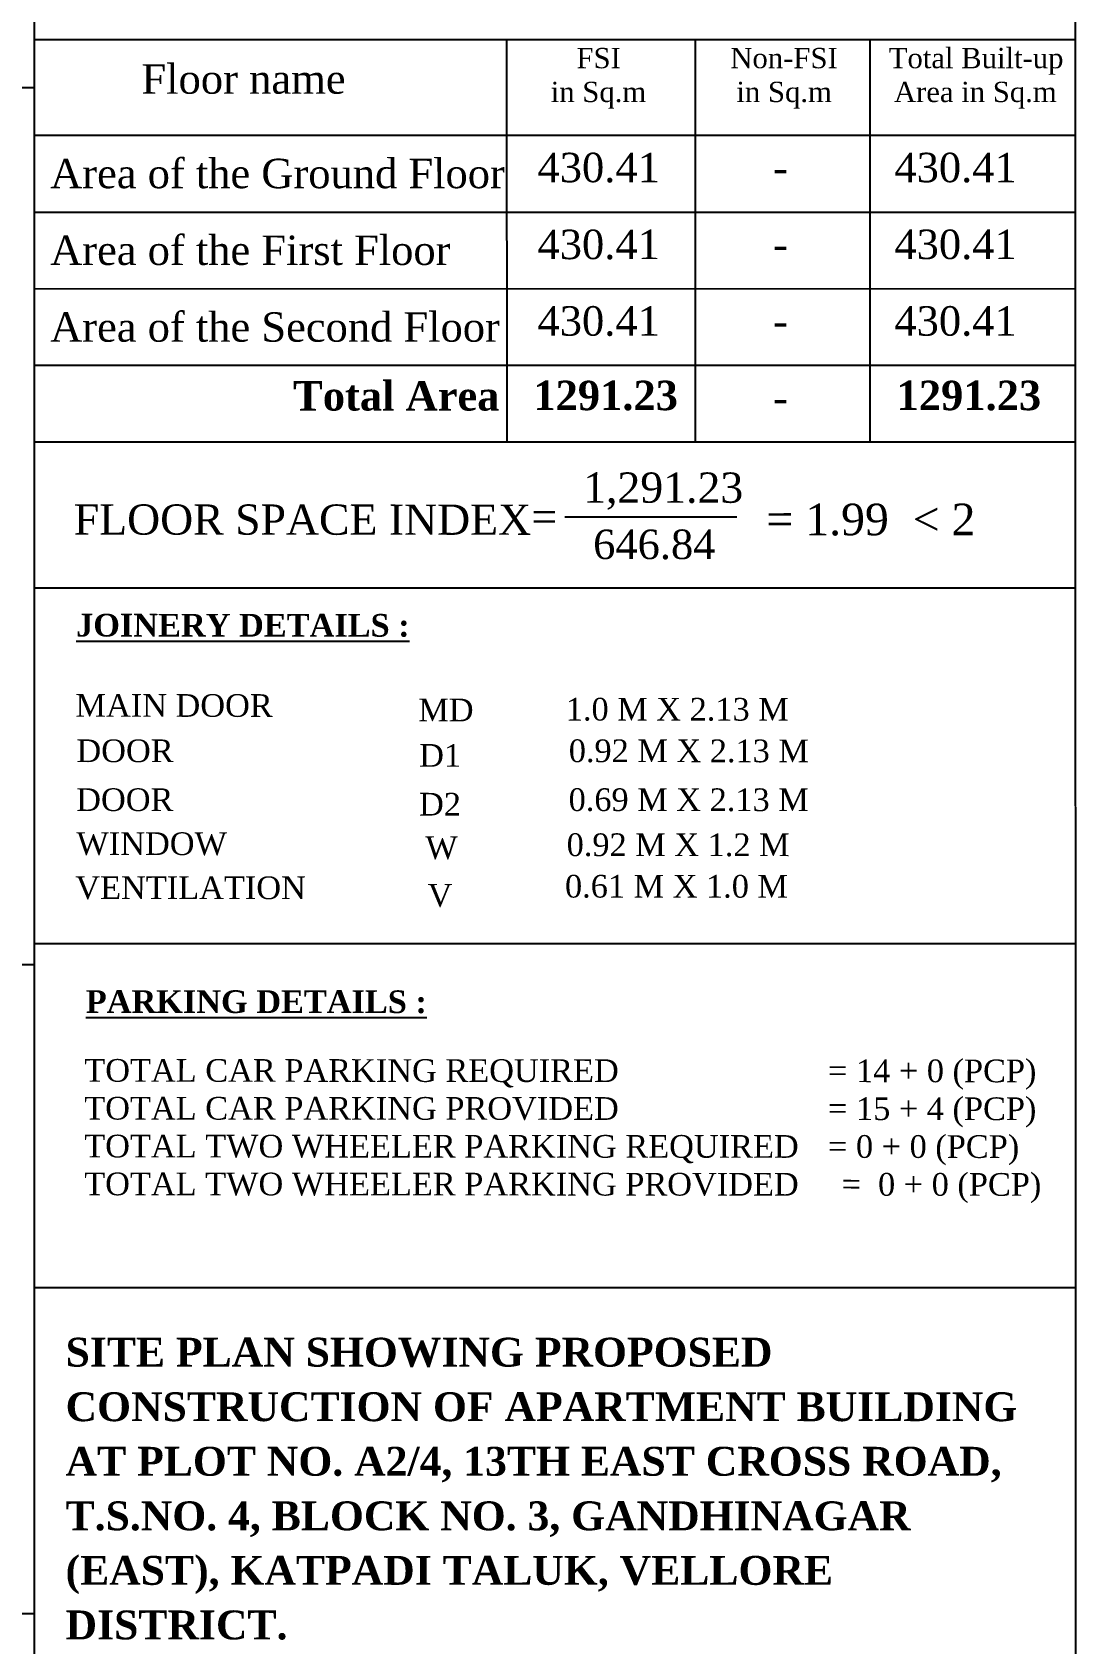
# Model space of a CAD drawing. Header units: metres. Extents: x 8742 to 14639, y -4028 to 1902.
# Drawn here: x 8819.84 to 8834.29, y 1854.39 to 1876.71 of the extents above; entities that cross this region are included whole.
import ezdxf

# ---------------------------------------------------------------- set-up
doc = ezdxf.new("R2010")
doc.units = ezdxf.units.M
doc.layers.add('TEXT', color=3, linetype='Continuous', lineweight=25)
doc.layers.add('Title-block', color=165, linetype='Continuous', lineweight=35)
doc.styles.add('ANAND', font='times.ttf')
doc.styles.add('style1', font='times.ttf')

msp = doc.modelspace()

# ---------------------------------------------------------------- linework, layer by layer
for p, q in [((8819.865, 1876.609), (8834.283, 1876.609)), ((8826.408, 1876.609), (8826.409, 1871.035)), ((8829.017, 1876.609), (8829.017, 1871.035)), ((8831.437, 1876.609), (8831.437, 1871.035)), ((8831.437, 1876.609), (8831.437, 1871.035)), ((8819.865, 1875.282), (8834.283, 1875.282)), ((8819.865, 1874.217), (8834.283, 1874.218)), ((8819.865, 1873.156), (8834.283, 1873.157)), ((8819.865, 1872.096), (8834.283, 1872.096)), ((8819.865, 1871.035), (8834.283, 1871.035)), ((8819.865, 1871.035), (8834.283, 1871.035)), ((8819.866, 1871.035), (8834.283, 1871.035)), ((8827.213, 1869.996), (8829.595, 1869.995)), ((8819.866, 1869.012), (8834.282, 1869.013)), ((8819.867, 1864.086), (8834.284, 1864.087)), ((8819.865, 1859.323), (8834.282, 1859.324))]:
    msp.add_line(p, q)
at = {"color": 8}
for p, q in [((8803.597, 1875.941), (8819.868, 1875.941)), ((8803.596, 1863.796), (8819.868, 1863.797)), ((8803.596, 1854.807), (8819.868, 1854.808))]:
    msp.add_line(p, q, dxfattribs=at)
for points in [[(8834.284, 1902.05), (8742.455, 1902.054), (8742.455, 1829.923), (8834.287, 1829.927)], [(8819.869, 1829.922), (8834.287, 1829.923), (8834.284, 1902.05), (8819.866, 1902.049)]]:
    msp.add_lwpolyline(points, close=True)

# ---------------------------------------------------------------- texts
at = {"layer": 'TEXT', "insert": (8820.302, 1858.628), "char_height": 0.4, "width": 13.77816, "attachment_point": 1, "line_spacing_factor": 1.133029, "style": 'style1'}
msp.add_mtext('{\\fTimes New Roman|b1|i0|c0|p18;\\C7;SITE PLAN SHOWING PROPOSED CONSTRUCTION OF APARTMENT BUILDING AT PLOT NO. A2/4, 13TH EAST CROSS ROAD, T.S.NO. 4, BLOCK NO. 3, GANDHINAGAR (EAST), KATPADI TALUK, VELLORE DISTRICT. }', dxfattribs=at)
at = {"layer": 'Title-block', "color": 7, "style": 'ANAND'}
for s, height, rotation, p in [('430.41', 0.4078, 359.9976, (8826.835, 1874.631)), ('430.41', 0.4078, 359.9976, (8831.776, 1874.631)), ('Area of the Ground Floor', 0.40777, 0.0024, (8820.088, 1874.548)), ('-', 0.408, 359.9976, (8830.097, 1874.631)), ('Area of the First Floor', 0.40777, 0.0024, (8820.088, 1873.485)), ('430.41', 0.4078, 359.9976, (8826.835, 1873.566)), ('430.41', 0.4078, 359.9976, (8831.776, 1873.567)), ('-', 0.408, 359.9976, (8830.097, 1873.567)), ('Area of the Second Floor', 0.40777, 0.0024, (8820.088, 1872.422)), ('430.41', 0.4078, 359.9976, (8826.835, 1872.506)), ('430.41', 0.4078, 359.9976, (8831.776, 1872.506)), ('-', 0.408, 359.9976, (8830.097, 1872.506)), ('-', 0.408, 359.9976, (8830.097, 1871.445)), ('1,291.23', 0.4192, 359.9663, (8827.467, 1870.193)), ('FLOOR SPACE INDEX', 0.41915, 359.9663, (8820.415, 1869.751)), ('= 1.99  < 2', 0.43768, 0.0024, (8830.004, 1869.742)), ('=', 0.419, 359.9663, (8826.75, 1869.784)), ('646.84', 0.4078, 0.0024, (8827.605, 1869.412)), ('MAIN DOOR ', 0.3144, 359.9663, (8820.439, 1867.228)), ('MD', 0.3144, 359.9663, (8825.185, 1867.165)), (' 1.0 M X 2.13 M ', 0.31437, 359.9663, (8827.108, 1867.176)), ('DOOR', 0.3144, 359.9663, (8820.452, 1866.6)), ('D1', 0.3144, 359.9663, (8825.197, 1866.536)), ('0.92 M X 2.13 M ', 0.31437, 359.9663, (8827.268, 1866.6)), ('DOOR', 0.3144, 359.9663, (8820.449, 1865.923)), ('D2', 0.3144, 359.9663, (8825.195, 1865.86)), ('0.69 M X 2.13 M ', 0.31437, 359.9663, (8827.266, 1865.923)), ('WINDOW', 0.3144, 359.9663, (8820.452, 1865.314)), ('0.92 M X 1.2 M ', 0.31437, 359.9663, (8827.239, 1865.299)), ('W', 0.314, 359.9663, (8825.283, 1865.258)), ('VENTILATION', 0.31437, 359.9663, (8820.437, 1864.704)), ('0.61 M X 1.0 M ', 0.31437, 359.9663, (8827.216, 1864.724)), ('V', 0.314, 359.9663, (8825.314, 1864.598))]:
    msp.add_text(s, height=height, rotation=rotation, dxfattribs=at).set_placement(p)
at = {"layer": 'Title-block', "color": 7, "attachment_point": 1, "style": 'ANAND'}
for s, insert, char_height, width, rotation in [('{\\W5.06633;  }FSI \\P{\\W6.785985; }in Sq.m ', (8826.298, 1876.491), 0.28125, 2.68736, 0.0024), ('{\\W5.990087; }Non-FSI \\P{\\W6.785985; }in Sq.m ', (8828.868, 1876.491), 0.28125, 2.68736, 0.0024), ('{\\W1.683446; }Total Built-up \\P{\\W2.357274; }Area in Sq.m ', (8831.519, 1876.491), 0.28125, 2.68736, 0.0024), ('Floor name', (8821.351, 1876.265), 0.4086, 2.76465, 0.0024), ('{\\fTimes New Roman|b1|i0|c0|p18;Total Area}', (8823.452, 1871.876), 0.40777, 2.90417, 0.0024), ('{\\fTimes New Roman|b1|i0|c0|p18;1291.23}', (8826.778, 1871.882), 0.40777, 2.10738, 0.0024), ('{\\fTimes New Roman|b1|i0|c0|p18;1291.23}', (8831.806, 1871.882), 0.40777, 2.10738, 0.0024), ('TOTAL CAR PARKING REQUIRED                    ^I  = 14 + 0 (PCP) \\PTOTAL CAR PARKING PROVIDED                    ^I  = 15 + 4 (PCP){\\H1.62592x; }\\PTOTAL TWO WHEELER PARKING REQUIRED ^I  = 0 + 0 (PCP){\\H1.41728x; }\\PTOTAL TWO WHEELER PARKING PROVIDED     =  0 + 0 (PCP){\\H1.48682x; }', (8820.561, 1862.488), 0.31437, 16.26828, 359.9663)]:
    msp.add_mtext(s, dxfattribs=dict(at, insert=insert, char_height=char_height, width=width, rotation=rotation))
at = {"layer": 'Title-block', "color": 7, "lineweight": -2, "char_height": 0.31437, "width": 16.26828, "attachment_point": 1, "rotation": 359.9663, "style": 'ANAND'}
for s, insert in [('{\\fTimes New Roman|b1|i0|c0|p18;\\LJOINERY DETAILS :}', (8820.448, 1868.654)), ('{\\fTimes New Roman|b1|i0|c0|p18;\\LPARKING DETAILS :}', (8820.581, 1863.441))]:
    msp.add_mtext(s, dxfattribs=dict(at, insert=insert))

doc.saveas('drawing.dxf')
